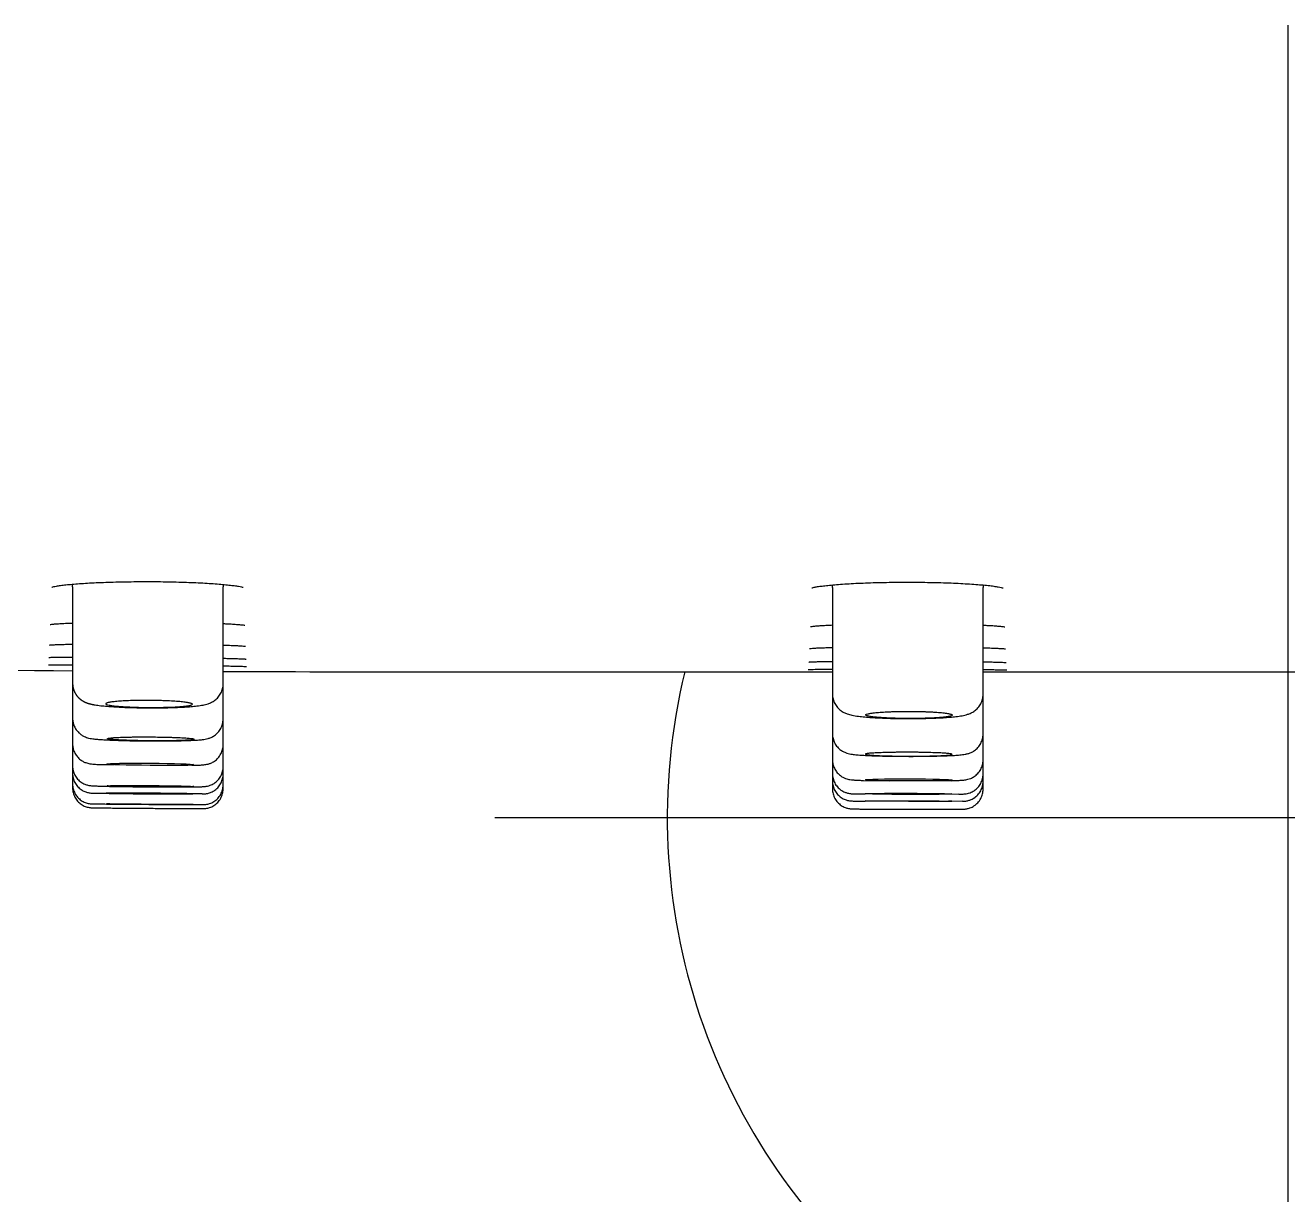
# Model space of a CAD drawing. Header units: millimetres. Extents: x 976 to 9349, y -1578 to 2211.
# Drawn here: x 2929.788 to 2932.972, y 1003.197 to 1006.149 of the extents above; entities that cross this region are included whole.
import ezdxf

# ---------------------------------------------------------------- set-up
doc = ezdxf.new("R2010")
doc.units = ezdxf.units.MM
doc.layers.add('Wbudowane', color=175, linetype='Continuous')

# ---------------------------------------------------------------- blocks, each defined once
blk = doc.blocks.new('Z$W@#21058')
for p, q in [((14.925, 162.2678), (14.925, 158.2678)), ((11.8599, 160.8508), (11.8599, 160.607)), ((12.2396, 160.6055), (12.2396, 160.8504)), ((13.7767, 160.8487), (13.7767, 160.5797)), ((14.1564, 160.5792), (14.1564, 160.8487)), ((13.425, 160.6362), (13.4266, 160.6362)), ((13.4265, 160.6362), (13.7767, 160.6362)), ((14.1564, 160.6362), (14.925, 160.6362)), ((14.925, 160.6362), (15.6935, 160.6362)), ((11.8599, 160.607), (11.8599, 160.5187)), ((12.2396, 160.5168), (12.2396, 160.6055)), ((13.7767, 160.5797), (13.7767, 160.4793)), ((14.1564, 160.4787), (14.1564, 160.5792)), ((11.8599, 160.5187), (11.8599, 160.4541)), ((12.2396, 160.452), (12.2396, 160.5168)), ((13.7767, 160.4793), (13.7767, 160.4792)), ((13.7767, 160.4792), (13.7767, 160.4141)), ((14.1564, 160.4134), (14.1564, 160.4787)), ((11.8599, 160.4541), (11.8599, 160.4541)), ((11.8599, 160.4539), (11.8599, 160.3987)), ((12.2396, 160.3966), (12.2396, 160.452)), ((13.7767, 160.4141), (13.7767, 160.3786)), ((14.1564, 160.3779), (14.1564, 160.4134)), ((11.8599, 160.3987), (11.8599, 160.38)), ((11.8599, 160.38), (11.8599, 160.3529)), ((11.9368, 160.4018), (11.9638, 160.4018)), ((12.1507, 160.3998), (12.1156, 160.3998)), ((12.1608, 160.4001), (12.1507, 160.3998)), ((12.2396, 160.3781), (12.2396, 160.3966)), ((12.2396, 160.3508), (12.2396, 160.3781)), ((13.7767, 160.3786), (13.7767, 160.3784)), ((13.7767, 160.3784), (13.7767, 160.3602)), ((14.1564, 160.3595), (14.1564, 160.3779)), ((11.8599, 160.3529), (11.8599, 160.3429)), ((12.2396, 160.3409), (12.2396, 160.3508)), ((13.7767, 160.3602), (13.7767, 160.3403)), ((13.8547, 160.3619), (13.9217, 160.3609)), ((14.0775, 160.3613), (14.0184, 160.3607)), ((14.1564, 160.3396), (14.1564, 160.3595)), ((11.9138, 160.3297), (11.9442, 160.3297)), ((12.1868, 160.3279), (12.1629, 160.3282)), ((13.8373, 160.3278), (13.8593, 160.3284)), ((14.0956, 160.3272), (14.0331, 160.3267)), ((13.8287, 160.31), (13.8592, 160.31)), ((14.1043, 160.3093), (14.0463, 160.3091)), ((16.925, 160.2678), (12.925, 160.2678))]:
    blk.add_line(p, q)
for centre, radius, start, end in [((11.7605, 160.8508), 0.0994, 359.9932, 3.7189), ((12.339, 160.8504), 0.0994, 176.422, 180.0063), ((13.6774, 160.8488), 0.0993, 359.9923, 3.8389), ((14.2558, 160.8487), 0.0993, 176.3033, 180.006), ((12.299, 160.8641), 0.0175, 237.0072, 239.7749), ((14.2159, 160.8626), 0.0174, 236.8048, 239.5196), ((12.9774, 353.7261), 193.0904, 269.212262, 269.668391), ((12.9774, 353.7261), 193.0904, 269.781078, 270.127466), ((14.925, 160.2678), 1.565, 166.384, 0)]:
    blk.add_arc(centre, radius, start, end)
for centre, major_axis, ratio in [((12.0558, 160.4026), (-0.1093, 0.0008), 0.025351), ((12.0563, 160.3475), (-0.1093, 0.0008), 0.013646), ((13.9689, 160.3633), (-0.1093, 0.0003), 0.025456), ((13.9686, 160.3281), (-0.1093, 0.0003), 0.013586), ((12.0547, 160.3018), (-0.1093, 0.0008), 0.0017), ((13.9685, 160.3098), (-0.1093, 0.0003), 0.006238)]:
    blk.add_ellipse(centre, major_axis=major_axis, ratio=ratio)
for major_axis, ratio, start_param in [((0.1093, -0.0007), 0.007367, 2.356242), ((-0.1093, 0.0008), 0.006386, 2.356241)]:
    blk.add_ellipse((12.0535, 160.329), major_axis=major_axis, ratio=ratio, start_param=start_param, end_param=5.497834)
for points, knots in [([(11.8077, 160.8497), (11.8077, 160.8497), (11.8084, 160.85), (11.8119, 160.851), (11.819, 160.8524), (11.8292, 160.854), (11.8425, 160.8556), (11.8584, 160.8572), (11.8767, 160.8586), (11.8972, 160.86), (11.9194, 160.8611), (11.9433, 160.8621), (11.9683, 160.8628), (11.9944, 160.8634), (12.0211, 160.8637), (12.0482, 160.8638), (12.0752, 160.8637), (12.102, 160.8633), (12.1281, 160.8627), (12.1533, 160.8619), (12.1772, 160.8608), (12.1995, 160.8596), (12.2201, 160.8583), (12.2385, 160.8567), (12.2546, 160.8551), (12.2681, 160.8535), (12.2785, 160.8519), (12.2858, 160.8504), (12.2885, 160.8496), (12.2894, 160.8493)], [0, 0, 0, 0, 0.017909, 0.048303, 0.083056, 0.120033, 0.158048, 0.196497, 0.235307, 0.274241, 0.313236, 0.352233, 0.391372, 0.430418, 0.46951, 0.508628, 0.547702, 0.586789, 0.625905, 0.664989, 0.703975, 0.743048, 0.781993, 0.820793, 0.859398, 0.897479, 0.934715, 0.96995, 1, 1, 1, 1]), ([(13.7249, 160.8478), (13.7249, 160.8477), (13.726, 160.8482), (13.7305, 160.8494), (13.7387, 160.851), (13.7502, 160.8526), (13.7648, 160.8543), (13.7821, 160.8559), (13.8019, 160.8574), (13.8238, 160.8588), (13.8475, 160.8599), (13.8727, 160.8609), (13.8992, 160.8616), (13.9264, 160.862), (13.9542, 160.8623), (13.9821, 160.8622), (14.0099, 160.862), (14.037, 160.8614), (14.0633, 160.8607), (14.0883, 160.8597), (14.1118, 160.8585), (14.1333, 160.8571), (14.1528, 160.8556), (14.1697, 160.8539), (14.1839, 160.8522), (14.1949, 160.8505), (14.2026, 160.8489), (14.2054, 160.8481), (14.2063, 160.8478)], [0, 0, 0, 0, 0.02401, 0.056834, 0.093426, 0.131871, 0.171286, 0.211019, 0.251118, 0.291293, 0.331479, 0.371781, 0.41207, 0.452379, 0.492637, 0.532972, 0.573252, 0.613574, 0.653884, 0.694089, 0.734368, 0.774544, 0.81458, 0.854373, 0.893718, 0.93215, 0.968592, 1, 1, 1, 1]), ([(11.8036, 160.7554), (11.8036, 160.7554), (11.805, 160.7557), (11.81, 160.7564), (11.8185, 160.7571), (11.8303, 160.7579), (11.8443, 160.7586), (11.8548, 160.7591), (11.8599, 160.7592)], [0, 0, 0, 0, 0.125277, 0.288461, 0.467555, 0.652937, 0.840999, 1, 1, 1, 1]), ([(12.2396, 160.7578), (12.2438, 160.7576), (12.2536, 160.7571), (12.267, 160.7563), (12.2789, 160.7554), (12.2876, 160.7546), (12.2911, 160.7541), (12.2925, 160.7539)], [0, 0, 0, 0, 0.157831, 0.379675, 0.598144, 0.810588, 1, 1, 1, 1]), ([(12.2925, 160.7539), (12.2926, 160.7539), (12.2927, 160.7538), (12.2929, 160.7538), (12.2931, 160.7538), (12.2933, 160.7537), (12.2935, 160.7537), (12.2937, 160.7537), (12.2938, 160.7536), (12.2939, 160.7536), (12.294, 160.7536), (12.2941, 160.7536), (12.2941, 160.7536), (12.2942, 160.7536), (12.2942, 160.7536), (12.2942, 160.7536), (12.2942, 160.7536)], [0, 0, 0, 0, 0.057723, 0.145683, 0.232214, 0.317078, 0.400202, 0.481516, 0.560954, 0.638456, 0.713968, 0.787444, 0.858848, 0.928152, 0.995343, 1, 1, 1, 1]), ([(13.7209, 160.7501), (13.7209, 160.7501), (13.721, 160.7501), (13.7225, 160.7504), (13.7278, 160.7512), (13.7366, 160.752), (13.7487, 160.7528), (13.7623, 160.7536), (13.7722, 160.754), (13.7767, 160.7542)], [0, 0, 0, 0, 0.00752, 0.13899, 0.304198, 0.484355, 0.670556, 0.859266, 1, 1, 1, 1]), ([(14.1564, 160.7538), (14.161, 160.7536), (14.171, 160.7531), (14.1845, 160.7523), (14.1962, 160.7514), (14.2048, 160.7505), (14.2081, 160.7501), (14.2094, 160.7498)], [0, 0, 0, 0, 0.169439, 0.389934, 0.607004, 0.817717, 1, 1, 1, 1]), ([(14.2094, 160.7498), (14.2095, 160.7498), (14.2096, 160.7498), (14.2098, 160.7498), (14.21, 160.7497), (14.2102, 160.7497), (14.2104, 160.7497), (14.2106, 160.7496), (14.2107, 160.7496), (14.2108, 160.7496), (14.2109, 160.7496), (14.2109, 160.7495), (14.211, 160.7495), (14.211, 160.7495), (14.211, 160.7495), (14.211, 160.7495)], [0, 0, 0, 0, 0.058969, 0.148256, 0.236074, 0.322184, 0.406513, 0.488995, 0.569567, 0.64817, 0.724755, 0.799278, 0.871708, 0.942021, 1, 1, 1, 1]), ([(11.8015, 160.7036), (11.8015, 160.7036), (11.8021, 160.7037), (11.805, 160.704), (11.8116, 160.7044), (11.8214, 160.7049), (11.8342, 160.7053), (11.8474, 160.7056), (11.8564, 160.7058), (11.8599, 160.7058)], [0, 0, 0, 0, 0.0548906, 0.1992055, 0.3664679, 0.5413367, 0.7191327, 0.8978992, 1, 1, 1, 1]), ([(12.2396, 160.7035), (12.2439, 160.7033), (12.2536, 160.703), (12.2671, 160.7025), (12.279, 160.7019), (12.2883, 160.7013), (12.2921, 160.701), (12.2937, 160.7008)], [0, 0, 0, 0, 0.157331, 0.374464, 0.589297, 0.800737, 1, 1, 1, 1]), ([(12.2937, 160.7008), (12.2938, 160.7008), (12.294, 160.7008), (12.2942, 160.7008), (12.2945, 160.7008), (12.2948, 160.7007), (12.295, 160.7007), (12.2952, 160.7007), (12.2954, 160.7007), (12.2956, 160.7006), (12.2957, 160.7006), (12.2958, 160.7006), (12.2959, 160.7006), (12.296, 160.7006), (12.2961, 160.7006), (12.2961, 160.7006), (12.2961, 160.7005), (12.2961, 160.7005), (12.2961, 160.7005)], [0, 0, 0, 0, 0.046954, 0.123499, 0.199015, 0.273293, 0.346249, 0.417792, 0.487833, 0.556279, 0.623043, 0.688037, 0.751183, 0.812409, 0.871654, 0.928871, 0.984026, 1, 1, 1, 1]), ([(13.7189, 160.6949), (13.7189, 160.6948), (13.7195, 160.6949), (13.7226, 160.6953), (13.7294, 160.6958), (13.7394, 160.6963), (13.7524, 160.6968), (13.7652, 160.6972), (13.7738, 160.6974), (13.7767, 160.6975)], [0, 0, 0, 0, 0.062575, 0.209116, 0.377721, 0.553871, 0.732976, 0.913015, 1, 1, 1, 1]), ([(14.1564, 160.6967), (14.1612, 160.6966), (14.1714, 160.6963), (14.185, 160.6958), (14.1968, 160.6952), (14.2056, 160.6947), (14.2092, 160.6944), (14.2107, 160.6942)], [0, 0, 0, 0, 0.174963, 0.391297, 0.605259, 0.815302, 1, 1, 1, 1]), ([(11.8, 160.6723), (11.8, 160.6723), (11.8004, 160.6723), (11.8028, 160.6725), (11.8089, 160.6727), (11.8183, 160.6729), (11.8307, 160.6731), (11.8448, 160.6733), (11.8551, 160.6733), (11.8599, 160.6734)], [0, 0, 0, 0, 0.034557, 0.17469, 0.339975, 0.512255, 0.686838, 0.862275, 1, 1, 1, 1]), ([(12.2396, 160.6703), (12.2437, 160.6702), (12.2534, 160.6699), (12.267, 160.6696), (12.2793, 160.6692), (12.2888, 160.6688), (12.2928, 160.6685), (12.2945, 160.6684)], [0, 0, 0, 0, 0.150516, 0.36958, 0.586934, 0.802306, 1, 1, 1, 1]), ([(12.2945, 160.6684), (12.2946, 160.6684), (12.2948, 160.6684), (12.2951, 160.6684), (12.2954, 160.6684), (12.2957, 160.6683), (12.296, 160.6683), (12.2962, 160.6683), (12.2965, 160.6683), (12.2967, 160.6683), (12.2969, 160.6682), (12.297, 160.6682), (12.2972, 160.6682), (12.2973, 160.6682), (12.2974, 160.6682), (12.2975, 160.6682), (12.2975, 160.6682), (12.2976, 160.6682), (12.2976, 160.6682), (12.2976, 160.6682), (12.2976, 160.6682)], [0, 0, 0, 0, 0.039902, 0.1085, 0.1764, 0.243445, 0.309555, 0.374642, 0.438611, 0.501359, 0.562776, 0.62275, 0.681164, 0.737905, 0.792863, 0.845935, 0.897033, 0.946085, 0.993037, 1, 1, 1, 1]), ([(14.2107, 160.6942), (14.2108, 160.6942), (14.2109, 160.6942), (14.2112, 160.6941), (14.2115, 160.6941), (14.2117, 160.6941), (14.2119, 160.6941), (14.2121, 160.694), (14.2123, 160.694), (14.2125, 160.694), (14.2126, 160.694), (14.2127, 160.6939), (14.2128, 160.6939), (14.2129, 160.6939), (14.213, 160.6939), (14.213, 160.6939), (14.213, 160.6939), (14.213, 160.6939), (14.213, 160.6939)], [0, 0, 0, 0, 0.048068, 0.125843, 0.202541, 0.277949, 0.35198, 0.424548, 0.495562, 0.564934, 0.632579, 0.698415, 0.762368, 0.82437, 0.884369, 0.942321, 0.998198, 1, 1, 1, 1]), ([(11.7992, 160.6534), (11.7992, 160.6534), (11.7994, 160.6534), (11.8015, 160.6535), (11.8073, 160.6537), (11.8164, 160.6538), (11.8286, 160.6539), (11.8431, 160.654), (11.8542, 160.654), (11.8599, 160.654)], [0, 0, 0, 0, 0.02314, 0.160366, 0.324474, 0.494843, 0.667062, 0.84001, 1, 1, 1, 1]), ([(12.2396, 160.651), (12.2435, 160.6509), (12.253, 160.6508), (12.2665, 160.6505), (12.2792, 160.6502), (12.289, 160.65), (12.2932, 160.6498), (12.2951, 160.6497)], [0, 0, 0, 0, 0.139697, 0.359668, 0.578385, 0.796146, 1, 1, 1, 1]), ([(12.2951, 160.6497), (12.2951, 160.6497), (12.2953, 160.6497), (12.2957, 160.6497), (12.296, 160.6497), (12.2964, 160.6497), (12.2967, 160.6497), (12.297, 160.6497), (12.2972, 160.6496), (12.2975, 160.6496), (12.2977, 160.6496), (12.2979, 160.6496), (12.2981, 160.6496), (12.2983, 160.6496), (12.2984, 160.6496), (12.2985, 160.6496), (12.2986, 160.6496), (12.2987, 160.6496), (12.2987, 160.6496), (12.2988, 160.6495), (12.2988, 160.6495), (12.2988, 160.6495)], [0, 0, 0, 0, 0.034752, 0.096947, 0.158706, 0.219928, 0.280555, 0.340517, 0.399736, 0.458119, 0.515563, 0.571952, 0.627155, 0.681032, 0.733435, 0.784207, 0.833197, 0.880258, 0.92526, 0.963711, 1, 1, 1, 1]), ([(13.7157, 160.642), (13.7158, 160.642), (13.716, 160.642), (13.7179, 160.6421), (13.7235, 160.6422), (13.7324, 160.6424), (13.7444, 160.6425), (13.7591, 160.6426), (13.7706, 160.6427), (13.7767, 160.6427)], [0, 0, 0, 0, 0.016363, 0.152091, 0.316578, 0.486293, 0.65773, 0.829806, 1, 1, 1, 1]), ([(13.7173, 160.6607), (13.7173, 160.6607), (13.7177, 160.6608), (13.7201, 160.661), (13.7262, 160.6612), (13.7356, 160.6616), (13.748, 160.6619), (13.7619, 160.6621), (13.7721, 160.6622), (13.7767, 160.6623)], [0, 0, 0, 0, 0.035154, 0.175088, 0.340663, 0.513466, 0.688716, 0.864875, 1, 1, 1, 1]), ([(14.1565, 160.6614), (14.1604, 160.6613), (14.17, 160.6611), (14.1835, 160.6608), (14.1959, 160.6604), (14.2057, 160.6601), (14.2097, 160.6599), (14.2116, 160.6597)], [0, 0, 0, 0, 0.144807, 0.362676, 0.578838, 0.792969, 1, 1, 1, 1]), ([(14.1564, 160.6418), (14.1604, 160.6418), (14.1701, 160.6417), (14.1838, 160.6415), (14.1965, 160.6413), (14.2063, 160.6412), (14.2104, 160.6411), (14.2123, 160.641)], [0, 0, 0, 0, 0.1429392, 0.3631441, 0.5821721, 0.8004717, 1, 1, 1, 1]), ([(14.2116, 160.6597), (14.2116, 160.6597), (14.2118, 160.6597), (14.2121, 160.6597), (14.2124, 160.6597), (14.2127, 160.6597), (14.213, 160.6596), (14.2133, 160.6596), (14.2135, 160.6596), (14.2137, 160.6596), (14.2139, 160.6596), (14.214, 160.6596), (14.2142, 160.6595), (14.2143, 160.6595), (14.2144, 160.6595), (14.2145, 160.6595), (14.2145, 160.6595), (14.2145, 160.6595), (14.2145, 160.6595), (14.2145, 160.6595)], [0, 0, 0, 0, 0.040594, 0.110024, 0.178721, 0.246523, 0.313348, 0.379106, 0.443701, 0.50703, 0.568985, 0.629454, 0.688324, 0.745486, 0.800833, 0.854271, 0.905717, 0.955105, 1, 1, 1, 1]), ([(14.2123, 160.641), (14.2124, 160.641), (14.2126, 160.641), (14.2129, 160.641), (14.2133, 160.641), (14.2136, 160.641), (14.214, 160.6409), (14.2143, 160.6409), (14.2145, 160.6409), (14.2148, 160.6409), (14.215, 160.6409), (14.2153, 160.6409), (14.2155, 160.6409), (14.2156, 160.6409), (14.2158, 160.6409), (14.2159, 160.6409), (14.216, 160.6409), (14.2161, 160.6409), (14.2161, 160.6408), (14.2162, 160.6408), (14.2162, 160.6408), (14.2162, 160.6408), (14.2162, 160.6408)], [0, 0, 0, 0, 0.033453, 0.093924, 0.154024, 0.213669, 0.272809, 0.331381, 0.389316, 0.446529, 0.502923, 0.558386, 0.612791, 0.665995, 0.717842, 0.768167, 0.816796, 0.863558, 0.908295, 0.946469, 0.982651, 1, 1, 1, 1]), ([(11.8599, 160.607), (11.8599, 160.6067), (11.8599, 160.6061), (11.8599, 160.6052), (11.8599, 160.6042), (11.86, 160.6033), (11.8601, 160.6023), (11.8602, 160.6014), (11.8603, 160.6004), (11.8604, 160.5995), (11.8606, 160.5985), (11.8607, 160.5976), (11.8609, 160.5967), (11.8611, 160.5957), (11.8613, 160.5948), (11.8616, 160.5939), (11.8618, 160.593), (11.8621, 160.5921), (11.8624, 160.5912), (11.8627, 160.5903), (11.863, 160.5894), (11.8633, 160.5885), (11.8637, 160.5876), (11.8641, 160.5868), (11.8644, 160.5859), (11.8648, 160.5851), (11.8652, 160.5842), (11.8657, 160.5834), (11.8661, 160.5826), (11.8665, 160.5818), (11.867, 160.581), (11.8675, 160.5802), (11.868, 160.5794), (11.8685, 160.5786), (11.869, 160.5779), (11.8695, 160.5771), (11.8701, 160.5764), (11.8706, 160.5757), (11.8712, 160.575), (11.8717, 160.5743), (11.8723, 160.5736), (11.8729, 160.573), (11.8735, 160.5723), (11.8741, 160.5717), (11.8747, 160.5711), (11.8753, 160.5705), (11.8759, 160.5699), (11.8765, 160.5693), (11.8771, 160.5687), (11.8777, 160.5682), (11.8783, 160.5677), (11.8789, 160.5672), (11.8796, 160.5667), (11.8802, 160.5662), (11.8808, 160.5657), (11.8814, 160.5652), (11.882, 160.5648), (11.8827, 160.5644), (11.8833, 160.564), (11.8839, 160.5635), (11.8845, 160.5632), (11.8852, 160.5628), (11.8858, 160.5624), (11.8864, 160.562), (11.887, 160.5617), (11.8877, 160.5613), (11.8883, 160.561), (11.8889, 160.5607), (11.8895, 160.5604), (11.8901, 160.5601), (11.8907, 160.5598), (11.8912, 160.5596), (11.8918, 160.5593), (11.8925, 160.559), (11.8931, 160.5587), (11.8937, 160.5585), (11.8944, 160.5582), (11.895, 160.558), (11.8957, 160.5577), (11.8963, 160.5575), (11.897, 160.5572), (11.8977, 160.557), (11.8984, 160.5568), (11.8991, 160.5565), (11.8998, 160.5563), (11.9006, 160.5561), (11.9013, 160.5559), (11.9022, 160.5556), (11.9031, 160.5554), (11.904, 160.5551), (11.9051, 160.5549), (11.9063, 160.5546), (11.9075, 160.5543), (11.9089, 160.554), (11.9104, 160.5537), (11.9118, 160.5534), (11.9132, 160.5531), (11.9146, 160.5529), (11.9157, 160.5527), (11.9163, 160.5526), (11.9166, 160.5526)], [0, 0, 0, 0, 0.008213, 0.016945, 0.025671, 0.034392, 0.043107, 0.051817, 0.060522, 0.069221, 0.077916, 0.086605, 0.095289, 0.103969, 0.112643, 0.121313, 0.129977, 0.138637, 0.147291, 0.15594, 0.164584, 0.173223, 0.181855, 0.190482, 0.199102, 0.207716, 0.216323, 0.224922, 0.233513, 0.242095, 0.250667, 0.259229, 0.26778, 0.276319, 0.284844, 0.293354, 0.301849, 0.310326, 0.318784, 0.327222, 0.335638, 0.34403, 0.352548, 0.360916, 0.369161, 0.377381, 0.385574, 0.393739, 0.401877, 0.409988, 0.418073, 0.426134, 0.434173, 0.442192, 0.450195, 0.458186, 0.466169, 0.474149, 0.482133, 0.490124, 0.498131, 0.50616, 0.514222, 0.522325, 0.530479, 0.538696, 0.546988, 0.555367, 0.563848, 0.572447, 0.579672, 0.586721, 0.595477, 0.604341, 0.61336, 0.622553, 0.631941, 0.641549, 0.651402, 0.661531, 0.67197, 0.682756, 0.693933, 0.705554, 0.717678, 0.728997, 0.742329, 0.755099, 0.770796, 0.787518, 0.805593, 0.825293, 0.846917, 0.870633, 0.896085, 0.921885, 0.944011, 0.967411, 0.989643, 1, 1, 1, 1]), ([(11.9166, 160.5526), (11.9215, 160.5518), (11.93, 160.5506), (11.9463, 160.549), (11.9633, 160.5478), (11.9819, 160.5467), (12.0015, 160.546), (12.022, 160.5454), (12.043, 160.5451), (12.0641, 160.545), (12.0849, 160.5452), (12.1052, 160.5456), (12.1244, 160.5463), (12.1424, 160.5472), (12.1589, 160.5483), (12.1747, 160.5499), (12.1883, 160.5519), (12.1994, 160.5544), (12.2097, 160.5584), (12.2189, 160.5639), (12.2274, 160.5717), (12.2343, 160.5817), (12.2386, 160.5936), (12.2396, 160.6011), (12.2396, 160.6055)], [0, 0, 0, 0, 0.05648, 0.109289, 0.159707, 0.2092, 0.258159, 0.306807, 0.355384, 0.403825, 0.452412, 0.501063, 0.550168, 0.599812, 0.650713, 0.703704, 0.768256, 0.822942, 0.855969, 0.883928, 0.912789, 0.942471, 0.971733, 1, 1, 1, 1]), ([(13.7767, 160.5797), (13.7767, 160.5752), (13.7777, 160.5676), (13.7821, 160.5556), (13.7889, 160.5459), (13.7972, 160.5382), (13.806, 160.5329), (13.8158, 160.5289), (13.827, 160.5261), (13.8408, 160.5239), (13.8574, 160.5221), (13.8745, 160.5208), (13.8929, 160.5197), (13.9125, 160.5189), (13.9331, 160.5183), (13.9544, 160.518), (13.9758, 160.518), (13.9971, 160.5182), (14.0178, 160.5186), (14.0376, 160.5193), (14.056, 160.5203), (14.0731, 160.5215), (14.0893, 160.5231), (14.1037, 160.5252), (14.1151, 160.5277), (14.1257, 160.5317), (14.1351, 160.537), (14.1439, 160.5449), (14.151, 160.5549), (14.1554, 160.5671), (14.1565, 160.5747), (14.1564, 160.5792)], [0, 0, 0, 0, 0.023206, 0.046544, 0.069579, 0.091861, 0.113549, 0.138026, 0.179343, 0.234661, 0.278253, 0.319506, 0.359661, 0.399292, 0.438638, 0.477758, 0.516938, 0.556061, 0.595335, 0.63487, 0.674883, 0.715347, 0.758105, 0.807954, 0.856189, 0.883043, 0.906015, 0.929315, 0.953289, 0.977068, 1, 1, 1, 1]), ([(12.1622, 160.5542), (12.1622, 160.5536), (12.1615, 160.5531), (12.1595, 160.5522), (12.1586, 160.552), (12.1565, 160.5514), (12.1553, 160.5511), (12.1512, 160.5504), (12.1479, 160.5499), (12.1419, 160.5492), (12.1398, 160.549), (12.1352, 160.5486), (12.1328, 160.5484), (12.1253, 160.5478), (12.1198, 160.5475), (12.1108, 160.5471), (12.1077, 160.5469), (12.1014, 160.5467), (12.0949, 160.5465), (12.0882, 160.5464), (12.0814, 160.5462), (12.0778, 160.5462), (12.0672, 160.5461), (12.0601, 160.5461), (12.0494, 160.5461), (12.0458, 160.5462), (12.0387, 160.5463), (12.0351, 160.5463), (12.0246, 160.5465), (12.0177, 160.5467), (12.0078, 160.5471), (12.0045, 160.5473), (11.9982, 160.5476), (11.9951, 160.5477), (11.9862, 160.5483), (11.9807, 160.5486), (11.9705, 160.5495), (11.966, 160.55), (11.96, 160.5507), (11.9582, 160.551), (11.9548, 160.5515), (11.9532, 160.5518), (11.9491, 160.5526), (11.9471, 160.5531), (11.9443, 160.5543), (11.9435, 160.5549), (11.9435, 160.556), (11.9442, 160.5566), (11.9463, 160.5574), (11.9472, 160.5577), (11.9492, 160.5583), (11.9516, 160.5588), (11.9547, 160.5593), (11.958, 160.5598), (11.9599, 160.56), (11.9658, 160.5608), (11.9704, 160.5612), (11.9779, 160.5618), (11.9805, 160.562), (11.9861, 160.5623), (11.989, 160.5625), (11.9979, 160.5629), (12.0042, 160.5632), (12.0141, 160.5635), (12.0175, 160.5635), (12.0244, 160.5637), (12.0279, 160.5637), (12.0384, 160.5639), (12.0455, 160.5639), (12.0563, 160.5638), (12.0599, 160.5638), (12.0671, 160.5637), (12.0741, 160.5636), (12.0811, 160.5634), (12.0879, 160.5632), (12.0913, 160.5631), (12.1013, 160.5627), (12.1076, 160.5623), (12.1195, 160.5616), (12.1251, 160.5612), (12.1352, 160.5603), (12.1397, 160.5598), (12.1457, 160.5591), (12.1476, 160.5588), (12.151, 160.5583), (12.154, 160.5577), (12.1564, 160.5571), (12.1585, 160.5566), (12.1594, 160.5563), (12.1615, 160.5554), (12.1622, 160.5548), (12.1622, 160.5542)], [0, 0, 0, 0, 0.03125, 0.03125, 0.046875, 0.046875, 0.0625, 0.0625, 0.09375, 0.09375, 0.109375, 0.109375, 0.125, 0.125, 0.15625, 0.15625, 0.171875, 0.171875, 0.1875, 0.203125, 0.203125, 0.21875, 0.21875, 0.25, 0.25, 0.265625, 0.265625, 0.28125, 0.28125, 0.3125, 0.3125, 0.328125, 0.328125, 0.34375, 0.34375, 0.375, 0.375, 0.40625, 0.40625, 0.421875, 0.421875, 0.4375, 0.4375, 0.46875, 0.46875, 0.5, 0.5, 0.53125, 0.53125, 0.546875, 0.546875, 0.5625, 0.578125, 0.578125, 0.59375, 0.59375, 0.625, 0.625, 0.640625, 0.640625, 0.65625, 0.65625, 0.6875, 0.6875, 0.703125, 0.703125, 0.71875, 0.71875, 0.75, 0.75, 0.765625, 0.765625, 0.78125, 0.796875, 0.796875, 0.8125, 0.8125, 0.84375, 0.84375, 0.875, 0.875, 0.90625, 0.90625, 0.921875, 0.921875, 0.9375, 0.953125, 0.953125, 0.96875, 0.96875, 1, 1, 1, 1]), ([(14.0785, 160.5259), (14.0793, 160.5265), (14.0793, 160.5271), (14.0784, 160.5279), (14.0779, 160.5282), (14.0765, 160.5288), (14.0757, 160.5291), (14.0726, 160.53), (14.07, 160.5305), (14.065, 160.5314), (14.0632, 160.5316), (14.0592, 160.5321), (14.0571, 160.5324), (14.0504, 160.5331), (14.0454, 160.5335), (14.0372, 160.5341), (14.0343, 160.5343), (14.0283, 160.5347), (14.0223, 160.535), (14.0158, 160.5353), (14.0092, 160.5355), (14.0058, 160.5356), (13.9955, 160.5359), (13.9885, 160.5361), (13.9779, 160.5362), (13.9743, 160.5362), (13.9671, 160.5362), (13.9635, 160.5362), (13.9528, 160.5361), (13.9458, 160.536), (13.9355, 160.5358), (13.932, 160.5357), (13.9254, 160.5355), (13.9221, 160.5354), (13.9126, 160.535), (13.9067, 160.5346), (13.8954, 160.5339), (13.8903, 160.5335), (13.8835, 160.5328), (13.8814, 160.5326), (13.8773, 160.5321), (13.8754, 160.5318), (13.8703, 160.531), (13.8675, 160.5305), (13.8633, 160.5294), (13.8618, 160.5288), (13.8603, 160.5276), (13.8602, 160.527), (13.8612, 160.5261), (13.8617, 160.5259), (13.863, 160.5253), (13.8647, 160.5247), (13.867, 160.5242), (13.8697, 160.5236), (13.8712, 160.5233), (13.8762, 160.5226), (13.8801, 160.5221), (13.8868, 160.5214), (13.8892, 160.5212), (13.8942, 160.5207), (13.8969, 160.5205), (13.9051, 160.52), (13.911, 160.5196), (13.9204, 160.5192), (13.9237, 160.5191), (13.9303, 160.5188), (13.9337, 160.5187), (13.9439, 160.5185), (13.9509, 160.5183), (13.9617, 160.5182), (13.9653, 160.5182), (13.9724, 160.5182), (13.9796, 160.5182), (13.9866, 160.5182), (13.9937, 160.5183), (13.9972, 160.5184), (14.0076, 160.5186), (14.0142, 160.5188), (14.0268, 160.5193), (14.0329, 160.5196), (14.044, 160.5203), (14.0491, 160.5207), (14.056, 160.5214), (14.0582, 160.5216), (14.0622, 160.5221), (14.0641, 160.5223), (14.0692, 160.5231), (14.072, 160.5236), (14.0763, 160.5247), (14.0777, 160.5253), (14.0785, 160.5259)], [0, 0, 0, 0, 0.03125, 0.03125, 0.046875, 0.046875, 0.0625, 0.0625, 0.09375, 0.09375, 0.109375, 0.109375, 0.125, 0.125, 0.15625, 0.15625, 0.171875, 0.171875, 0.1875, 0.203125, 0.203125, 0.21875, 0.21875, 0.25, 0.25, 0.265625, 0.265625, 0.28125, 0.28125, 0.3125, 0.3125, 0.328125, 0.328125, 0.34375, 0.34375, 0.375, 0.375, 0.40625, 0.40625, 0.421875, 0.421875, 0.4375, 0.4375, 0.46875, 0.46875, 0.5, 0.5, 0.53125, 0.53125, 0.546875, 0.546875, 0.5625, 0.578125, 0.578125, 0.59375, 0.59375, 0.625, 0.625, 0.640625, 0.640625, 0.65625, 0.65625, 0.6875, 0.6875, 0.703125, 0.703125, 0.71875, 0.71875, 0.75, 0.75, 0.765625, 0.765625, 0.78125, 0.796875, 0.796875, 0.8125, 0.8125, 0.84375, 0.84375, 0.875, 0.875, 0.90625, 0.90625, 0.921875, 0.921875, 0.9375, 0.9375, 0.96875, 0.96875, 1, 1, 1, 1]), ([(11.8599, 160.5187), (11.8599, 160.515), (11.8606, 160.5087), (11.8637, 160.4985), (11.8686, 160.4898), (11.875, 160.4823), (11.8821, 160.4767), (11.889, 160.4728), (11.8954, 160.4703), (11.9017, 160.4686), (11.9094, 160.4672), (11.9147, 160.4666), (11.9193, 160.4661)], [0, 0, 0, 0, 0.088614, 0.176882, 0.264311, 0.350087, 0.431906, 0.504963, 0.574992, 0.654586, 0.790275, 1, 1, 1, 1]), ([(11.9193, 160.4661), (11.9234, 160.4657), (11.9309, 160.4651), (11.9458, 160.4642), (11.9619, 160.4635), (11.9799, 160.4628), (11.999, 160.4623), (12.0193, 160.4619), (12.04, 160.4616), (12.061, 160.4615), (12.0817, 160.4615), (12.1018, 160.4616), (12.1209, 160.4619), (12.1385, 160.4623), (12.1547, 160.4628), (12.1691, 160.4635), (12.1826, 160.4645), (12.1919, 160.4655), (12.2007, 160.4673), (12.2091, 160.4701), (12.2182, 160.475), (12.2269, 160.4827), (12.2341, 160.4926), (12.2386, 160.5047), (12.2396, 160.5123), (12.2396, 160.5168)], [0, 0, 0, 0, 0.051685, 0.102131, 0.151196, 0.199665, 0.247826, 0.295804, 0.343745, 0.391568, 0.439505, 0.487433, 0.535615, 0.584031, 0.633078, 0.683347, 0.737515, 0.80439, 0.836929, 0.860846, 0.885812, 0.913958, 0.94266, 0.971568, 1, 1, 1, 1]), ([(13.7767, 160.4793), (13.7767, 160.4751), (13.7777, 160.4677), (13.7818, 160.4559), (13.7886, 160.4462), (13.797, 160.4384), (13.8056, 160.4335), (13.8136, 160.4304), (13.8224, 160.4284), (13.8313, 160.4272), (13.8444, 160.426), (13.859, 160.4251), (13.8752, 160.4244), (13.893, 160.4238), (13.9122, 160.4233), (13.9325, 160.423), (13.9535, 160.4228), (13.9747, 160.4227), (13.9958, 160.4228), (14.0163, 160.423), (14.0358, 160.4234), (14.0539, 160.4239), (14.0704, 160.4245), (14.0852, 160.4252), (14.0989, 160.4263), (14.1086, 160.4274), (14.1174, 160.4292), (14.1259, 160.432), (14.1351, 160.437), (14.144, 160.4448), (14.1512, 160.4549), (14.1555, 160.4669), (14.1565, 160.4744), (14.1564, 160.4787)], [0, 0, 0, 0, 0.021167, 0.043656, 0.065838, 0.087166, 0.106356, 0.124286, 0.146754, 0.196798, 0.242232, 0.282993, 0.322429, 0.361244, 0.399781, 0.438167, 0.476409, 0.514722, 0.552968, 0.591302, 0.629753, 0.668486, 0.707607, 0.747779, 0.790775, 0.843831, 0.870619, 0.890194, 0.910174, 0.932668, 0.955588, 0.978688, 1, 1, 1, 1]), ([(11.8599, 160.4541), (11.8598, 160.4503), (11.8606, 160.4436), (11.8641, 160.4329), (11.8698, 160.4236), (11.8772, 160.4157), (11.8852, 160.4102), (11.8927, 160.4068), (11.8991, 160.405), (11.9051, 160.4038), (11.9115, 160.4032), (11.9168, 160.4028), (11.9208, 160.4025)], [0, 0, 0, 0, 0.086297, 0.178339, 0.26942, 0.358789, 0.442812, 0.513278, 0.574663, 0.647951, 0.806842, 1, 1, 1, 1]), ([(12.1659, 160.4654), (12.1666, 160.4658), (12.1667, 160.4661), (12.1657, 160.4666), (12.1652, 160.4667), (12.1639, 160.4671), (12.163, 160.4672), (12.16, 160.4677), (12.1573, 160.468), (12.1523, 160.4685), (12.1505, 160.4687), (12.1465, 160.469), (12.1444, 160.4691), (12.1377, 160.4695), (12.1327, 160.4698), (12.1244, 160.4702), (12.1215, 160.4703), (12.1156, 160.4705), (12.1095, 160.4707), (12.1031, 160.4709), (12.0965, 160.4711), (12.0931, 160.4712), (12.0828, 160.4714), (12.0758, 160.4715), (12.0652, 160.4716), (12.0616, 160.4717), (12.0544, 160.4717), (12.0508, 160.4717), (12.0401, 160.4718), (12.0331, 160.4718), (12.0228, 160.4717), (12.0194, 160.4717), (12.0127, 160.4716), (12.0095, 160.4715), (12, 160.4714), (11.994, 160.4712), (11.9828, 160.4709), (11.9777, 160.4707), (11.9709, 160.4704), (11.9687, 160.4703), (11.9647, 160.47), (11.9628, 160.4699), (11.9577, 160.4695), (11.9549, 160.4692), (11.9506, 160.4686), (11.9492, 160.4683), (11.9477, 160.4677), (11.9476, 160.4674), (11.9486, 160.4669), (11.9491, 160.4668), (11.9504, 160.4664), (11.9521, 160.4661), (11.9544, 160.4658), (11.9571, 160.4655), (11.9586, 160.4653), (11.9637, 160.4649), (11.9676, 160.4646), (11.9743, 160.4642), (11.9767, 160.464), (11.9817, 160.4638), (11.9844, 160.4637), (11.9926, 160.4633), (11.9985, 160.4631), (12.0079, 160.4628), (12.0112, 160.4627), (12.0178, 160.4625), (12.0212, 160.4624), (12.0314, 160.4622), (12.0383, 160.4621), (12.0491, 160.462), (12.0527, 160.4619), (12.0599, 160.4619), (12.067, 160.4618), (12.074, 160.4618), (12.0811, 160.4618), (12.0846, 160.4619), (12.0949, 160.4619), (12.1016, 160.462), (12.1142, 160.4622), (12.1203, 160.4623), (12.1314, 160.4626), (12.1365, 160.4628), (12.1434, 160.4631), (12.1456, 160.4632), (12.1496, 160.4635), (12.1515, 160.4636), (12.1566, 160.464), (12.1594, 160.4642), (12.1637, 160.4648), (12.1651, 160.4651), (12.1659, 160.4654)], [0, 0, 0, 0, 0.03125, 0.03125, 0.046875, 0.046875, 0.0625, 0.0625, 0.09375, 0.09375, 0.109375, 0.109375, 0.125, 0.125, 0.15625, 0.15625, 0.171875, 0.171875, 0.1875, 0.203125, 0.203125, 0.21875, 0.21875, 0.25, 0.25, 0.265625, 0.265625, 0.28125, 0.28125, 0.3125, 0.3125, 0.328125, 0.328125, 0.34375, 0.34375, 0.375, 0.375, 0.40625, 0.40625, 0.421875, 0.421875, 0.4375, 0.4375, 0.46875, 0.46875, 0.5, 0.5, 0.53125, 0.53125, 0.546875, 0.546875, 0.5625, 0.578125, 0.578125, 0.59375, 0.59375, 0.625, 0.625, 0.640625, 0.640625, 0.65625, 0.65625, 0.6875, 0.6875, 0.703125, 0.703125, 0.71875, 0.71875, 0.75, 0.75, 0.765625, 0.765625, 0.78125, 0.796875, 0.796875, 0.8125, 0.8125, 0.84375, 0.84375, 0.875, 0.875, 0.90625, 0.90625, 0.921875, 0.921875, 0.9375, 0.9375, 0.96875, 0.96875, 1, 1, 1, 1]), ([(12.1608, 160.4001), (12.1621, 160.4001), (12.1679, 160.4002), (12.1775, 160.4005), (12.1872, 160.4011), (12.1935, 160.4017), (12.2009, 160.403), (12.2091, 160.4056), (12.2183, 160.4104), (12.2273, 160.4183), (12.2344, 160.4285), (12.2387, 160.4404), (12.2396, 160.4478), (12.2396, 160.452)], [0, 0, 0, 0, 0.041332, 0.183879, 0.346564, 0.488211, 0.551437, 0.609685, 0.679044, 0.760736, 0.84298, 0.924394, 1, 1, 1, 1]), ([(13.7767, 160.4141), (13.7767, 160.4101), (13.7775, 160.4033), (13.7811, 160.3925), (13.7868, 160.3833), (13.7942, 160.3756), (13.8022, 160.3702), (13.8096, 160.3668), (13.8161, 160.365), (13.8221, 160.3638), (13.8285, 160.3632), (13.8338, 160.3628), (13.8379, 160.3626)], [0, 0, 0, 0, 0.090171, 0.181283, 0.271447, 0.359926, 0.443195, 0.513407, 0.574261, 0.64722, 0.804527, 1, 1, 1, 1]), ([(14.0783, 160.4277), (14.0783, 160.4274), (14.0776, 160.4271), (14.0755, 160.4266), (14.0746, 160.4265), (14.0725, 160.4262), (14.0713, 160.426), (14.0672, 160.4256), (14.0638, 160.4253), (14.0579, 160.4249), (14.0558, 160.4248), (14.0512, 160.4246), (14.0488, 160.4244), (14.0412, 160.4241), (14.0357, 160.4239), (14.0267, 160.4237), (14.0236, 160.4236), (14.0173, 160.4235), (14.0109, 160.4234), (14.0042, 160.4233), (13.9973, 160.4232), (13.9938, 160.4232), (13.9832, 160.4231), (13.9761, 160.4231), (13.9654, 160.4231), (13.9618, 160.4231), (13.9547, 160.4232), (13.9511, 160.4232), (13.9406, 160.4233), (13.9338, 160.4234), (13.9238, 160.4237), (13.9205, 160.4237), (13.9142, 160.4239), (13.9111, 160.424), (13.9023, 160.4243), (13.8967, 160.4245), (13.8865, 160.425), (13.882, 160.4252), (13.8761, 160.4256), (13.8742, 160.4258), (13.8708, 160.4261), (13.8693, 160.4262), (13.8652, 160.4267), (13.8631, 160.427), (13.8603, 160.4276), (13.8596, 160.4279), (13.8596, 160.4286), (13.8603, 160.4289), (13.8624, 160.4294), (13.8633, 160.4295), (13.8653, 160.4298), (13.8677, 160.4301), (13.8708, 160.4304), (13.8741, 160.4307), (13.876, 160.4308), (13.882, 160.4312), (13.8865, 160.4315), (13.8941, 160.4318), (13.8967, 160.4319), (13.9023, 160.4321), (13.9052, 160.4322), (13.9141, 160.4325), (13.9204, 160.4326), (13.9303, 160.4328), (13.9337, 160.4328), (13.9406, 160.4329), (13.944, 160.4329), (13.9545, 160.433), (13.9616, 160.433), (13.9724, 160.433), (13.976, 160.433), (13.9832, 160.4329), (13.9902, 160.4329), (13.9971, 160.4328), (14.004, 160.4327), (14.0074, 160.4326), (14.0174, 160.4324), (14.0237, 160.4322), (14.0355, 160.4318), (14.0412, 160.4316), (14.0513, 160.4311), (14.0558, 160.4309), (14.0618, 160.4304), (14.0636, 160.4303), (14.067, 160.43), (14.0686, 160.4298), (14.0726, 160.4294), (14.0747, 160.429), (14.0776, 160.4284), (14.0783, 160.4281), (14.0783, 160.4277)], [0, 0, 0, 0, 0.03125, 0.03125, 0.046875, 0.046875, 0.0625, 0.0625, 0.09375, 0.09375, 0.109375, 0.109375, 0.125, 0.125, 0.15625, 0.15625, 0.171875, 0.171875, 0.1875, 0.203125, 0.203125, 0.21875, 0.21875, 0.25, 0.25, 0.265625, 0.265625, 0.28125, 0.28125, 0.3125, 0.3125, 0.328125, 0.328125, 0.34375, 0.34375, 0.375, 0.375, 0.40625, 0.40625, 0.421875, 0.421875, 0.4375, 0.4375, 0.46875, 0.46875, 0.5, 0.5, 0.53125, 0.53125, 0.546875, 0.546875, 0.5625, 0.578125, 0.578125, 0.59375, 0.59375, 0.625, 0.625, 0.640625, 0.640625, 0.65625, 0.65625, 0.6875, 0.6875, 0.703125, 0.703125, 0.71875, 0.71875, 0.75, 0.75, 0.765625, 0.765625, 0.78125, 0.796875, 0.796875, 0.8125, 0.8125, 0.84375, 0.84375, 0.875, 0.875, 0.90625, 0.90625, 0.921875, 0.921875, 0.9375, 0.9375, 0.96875, 0.96875, 1, 1, 1, 1]), ([(14.0775, 160.3613), (14.0788, 160.3614), (14.0845, 160.3615), (14.094, 160.3619), (14.1039, 160.3625), (14.1103, 160.3631), (14.1176, 160.3644), (14.1257, 160.3669), (14.1347, 160.3716), (14.1437, 160.3793), (14.151, 160.3894), (14.1555, 160.4014), (14.1564, 160.409), (14.1564, 160.4134)], [0, 0, 0, 0, 0.038759, 0.180255, 0.339536, 0.486887, 0.550902, 0.608535, 0.676498, 0.757528, 0.839385, 0.920434, 1, 1, 1, 1]), ([(11.8599, 160.3987), (11.8599, 160.3942), (11.8609, 160.3867), (11.8653, 160.3749), (11.8722, 160.3651), (11.881, 160.3573), (11.89, 160.3525), (11.898, 160.35), (11.9041, 160.3489), (11.9091, 160.3484), (11.9152, 160.3481), (11.9258, 160.3477), (11.938, 160.3474), (11.9524, 160.347), (11.9688, 160.3467), (11.987, 160.3465), (12.0064, 160.3462), (12.0267, 160.346), (12.0476, 160.3458), (12.0684, 160.3457), (12.0889, 160.3456), (12.1085, 160.3455), (12.1269, 160.3455), (12.1436, 160.3456), (12.1583, 160.3457), (12.1709, 160.3458), (12.1817, 160.346), (12.1887, 160.3463), (12.1933, 160.3466), (12.1995, 160.3474), (12.2079, 160.3497), (12.2173, 160.3544), (12.2268, 160.3625), (12.2342, 160.3727), (12.2386, 160.3848), (12.2396, 160.3923), (12.2396, 160.3966)], [0, 0, 0, 0, 0.021603, 0.043117, 0.064374, 0.085185, 0.104327, 0.118713, 0.130978, 0.150405, 0.198569, 0.237965, 0.275553, 0.312627, 0.349515, 0.386208, 0.422937, 0.459582, 0.496221, 0.532845, 0.569491, 0.606188, 0.642898, 0.679741, 0.716661, 0.754023, 0.79254, 0.838463, 0.86463, 0.878106, 0.892061, 0.912186, 0.934614, 0.957034, 0.979183, 1, 1, 1, 1]), ([(11.8599, 160.38), (11.8599, 160.3756), (11.8608, 160.3682), (11.8651, 160.3564), (11.872, 160.3466), (11.8809, 160.3387), (11.8902, 160.3337), (11.8984, 160.3311), (11.9046, 160.3302), (11.9088, 160.3299), (11.9111, 160.3298), (11.9136, 160.3297), (11.9138, 160.3297)], [0, 0, 0, 0, 0.112201, 0.22717, 0.340812, 0.452519, 0.558914, 0.64056, 0.695301, 0.768601, 0.985501, 1, 1, 1, 1]), ([(11.9208, 160.4025), (11.9245, 160.4023), (11.9293, 160.4021), (11.9351, 160.4018), (11.9368, 160.4018)], [0, 0, 0, 0, 0.727871, 1, 1, 1, 1]), ([(12.1868, 160.3279), (12.1871, 160.3279), (12.1889, 160.3279), (12.1906, 160.328), (12.195, 160.3283), (12.2018, 160.3293), (12.21, 160.3321), (12.2195, 160.3374), (12.2282, 160.3455), (12.2348, 160.3555), (12.2387, 160.367), (12.2396, 160.374), (12.2396, 160.3781)], [0, 0, 0, 0, 0.030339, 0.21033, 0.270604, 0.329807, 0.423232, 0.531919, 0.652382, 0.771974, 0.890149, 1, 1, 1, 1]), ([(13.7767, 160.3786), (13.7767, 160.3743), (13.7777, 160.367), (13.7819, 160.3553), (13.7887, 160.3454), (13.7975, 160.3375), (13.8065, 160.3325), (13.8146, 160.3299), (13.8209, 160.3288), (13.826, 160.3283), (13.8307, 160.3281), (13.8358, 160.3279), (13.8373, 160.3278)], [0, 0, 0, 0, 0.095083, 0.195172, 0.29409, 0.391048, 0.48099, 0.549291, 0.605944, 0.691654, 0.912141, 1, 1, 1, 1]), ([(14.0956, 160.3272), (14.0963, 160.3272), (14.1005, 160.3274), (14.1057, 160.3276), (14.1103, 160.3279), (14.1165, 160.3288), (14.1248, 160.3311), (14.1343, 160.3358), (14.1438, 160.3439), (14.1511, 160.3542), (14.1555, 160.3662), (14.1565, 160.3737), (14.1564, 160.3779)], [0, 0, 0, 0, 0.0361066, 0.2470364, 0.3733697, 0.4360594, 0.5003278, 0.5935398, 0.6977407, 0.8019286, 0.9048453, 1, 1, 1, 1]), ([(11.8599, 160.3529), (11.8598, 160.3485), (11.8609, 160.341), (11.8652, 160.3292), (11.8722, 160.3193), (11.8812, 160.3112), (11.8914, 160.306), (11.8998, 160.3036), (11.9068, 160.3029), (11.9096, 160.3028), (11.9112, 160.3028), (11.9174, 160.3027), (11.9262, 160.3026), (11.9379, 160.3025), (11.9519, 160.3024), (11.9681, 160.3022), (11.9862, 160.3021), (12.0056, 160.3019), (12.0261, 160.3018), (12.047, 160.3016), (12.068, 160.3015), (12.0886, 160.3013), (12.1083, 160.3012), (12.1267, 160.3011), (12.1434, 160.301), (12.1579, 160.3009), (12.1701, 160.3008), (12.1796, 160.3008), (12.1865, 160.3008), (12.1892, 160.3008), (12.1911, 160.3008), (12.1977, 160.3013), (12.2063, 160.3033), (12.2166, 160.3081), (12.2263, 160.3161), (12.2339, 160.3263), (12.2386, 160.3386), (12.2396, 160.3463), (12.2396, 160.3508)], [0, 0, 0, 0, 0.020439, 0.04154, 0.062395, 0.082917, 0.102856, 0.120085, 0.128557, 0.13708, 0.170906, 0.208246, 0.244391, 0.280332, 0.316208, 0.352055, 0.38789, 0.423717, 0.45954, 0.495361, 0.531182, 0.567004, 0.602829, 0.63866, 0.674501, 0.710364, 0.746273, 0.782311, 0.818885, 0.857949, 0.868905, 0.876831, 0.893452, 0.913528, 0.935122, 0.957155, 0.978889, 1, 1, 1, 1]), ([(13.7767, 160.3602), (13.7767, 160.3557), (13.7777, 160.3481), (13.7822, 160.3362), (13.7892, 160.3264), (13.7983, 160.3184), (13.8078, 160.3135), (13.816, 160.3111), (13.8222, 160.3103), (13.8254, 160.3101), (13.8273, 160.31), (13.8287, 160.31)], [0, 0, 0, 0, 0.123987, 0.248354, 0.37127, 0.492088, 0.60741, 0.695239, 0.750614, 0.827669, 1, 1, 1, 1]), ([(13.8379, 160.3626), (13.8416, 160.3624), (13.8465, 160.3622), (13.8527, 160.362), (13.8547, 160.3619)], [0, 0, 0, 0, 0.695815, 1, 1, 1, 1]), ([(14.1043, 160.3093), (14.1055, 160.3094), (14.1074, 160.3094), (14.1097, 160.3095), (14.1158, 160.3102), (14.1244, 160.3125), (14.1341, 160.3173), (14.1437, 160.3254), (14.1511, 160.3356), (14.1555, 160.3478), (14.1565, 160.3552), (14.1564, 160.3595)], [0, 0, 0, 0, 0.135499, 0.232996, 0.292957, 0.381291, 0.496057, 0.624211, 0.75408, 0.882245, 1, 1, 1, 1]), ([(11.8599, 160.3429), (11.8598, 160.3385), (11.8609, 160.3311), (11.8652, 160.3192), (11.8722, 160.3093), (11.8812, 160.3013), (11.8914, 160.2961), (11.8998, 160.2937), (11.9068, 160.293), (11.9096, 160.2929), (11.9112, 160.2929), (11.9174, 160.2928), (11.9262, 160.2927), (11.9379, 160.2926), (11.9519, 160.2924), (11.9681, 160.2923), (11.9862, 160.2921), (12.0056, 160.292), (12.0261, 160.2918), (12.047, 160.2917), (12.068, 160.2915), (12.0886, 160.2914), (12.1083, 160.2912), (12.1267, 160.2911), (12.1434, 160.291), (12.1579, 160.291), (12.1701, 160.2909), (12.1796, 160.2909), (12.1865, 160.2908), (12.1892, 160.2909), (12.1911, 160.2909), (12.1977, 160.2913), (12.2063, 160.2933), (12.2166, 160.2981), (12.2263, 160.3062), (12.2339, 160.3164), (12.2386, 160.3287), (12.2396, 160.3363), (12.2396, 160.3409)], [0, 0, 0, 0, 0.020439, 0.04154, 0.062395, 0.082917, 0.102856, 0.120085, 0.128557, 0.13708, 0.170906, 0.208246, 0.244391, 0.280332, 0.316208, 0.352055, 0.38789, 0.423717, 0.45954, 0.495361, 0.531182, 0.567004, 0.602829, 0.63866, 0.674501, 0.710364, 0.746273, 0.782311, 0.818885, 0.857949, 0.868905, 0.876831, 0.893452, 0.913528, 0.935122, 0.957155, 0.978889, 1, 1, 1, 1]), ([(13.7767, 160.3403), (13.7767, 160.3358), (13.7777, 160.3283), (13.7822, 160.3163), (13.7892, 160.3065), (13.7983, 160.2986), (13.8078, 160.2937), (13.816, 160.2913), (13.8222, 160.2904), (13.826, 160.2902), (13.8297, 160.2901), (13.8378, 160.2899), (13.8483, 160.2898), (13.8613, 160.2896), (13.8766, 160.2895), (13.8938, 160.2894), (13.9126, 160.2893), (13.9326, 160.2892), (13.9533, 160.2891), (13.9743, 160.2891), (13.9952, 160.289), (14.0154, 160.289), (14.0346, 160.289), (14.0522, 160.2891), (14.068, 160.2891), (14.0815, 160.2892), (14.0927, 160.2893), (14.1017, 160.2894), (14.1064, 160.2895), (14.1097, 160.2897), (14.1158, 160.2903), (14.1244, 160.2926), (14.1341, 160.2974), (14.1437, 160.3055), (14.1511, 160.3158), (14.1555, 160.3279), (14.1565, 160.3353), (14.1564, 160.3396)], [0, 0, 0, 0, 0.021325, 0.042716, 0.063857, 0.084637, 0.104472, 0.119578, 0.129103, 0.142356, 0.1822, 0.221278, 0.258355, 0.295041, 0.331527, 0.367982, 0.404321, 0.440743, 0.477097, 0.513445, 0.549793, 0.58616, 0.622568, 0.658964, 0.695472, 0.732, 0.768872, 0.806705, 0.851472, 0.868226, 0.87853, 0.893709, 0.913431, 0.935453, 0.95777, 0.979794, 1, 1, 1, 1])]:
    blk.add_open_spline(points, degree=3, knots=knots)
blk.add_open_spline([(13.4069, 160.6362), (13.413, 160.6362), (13.419, 160.6362), (13.425, 160.6362)], degree=3)

msp = doc.modelspace()

# ---------------------------------------------------------------- block references
at = {"layer": 'Wbudowane'}
msp.add_blockref('Z$W@#21058', (2918.0473, 843.881), dxfattribs=at)

doc.saveas('drawing.dxf')
